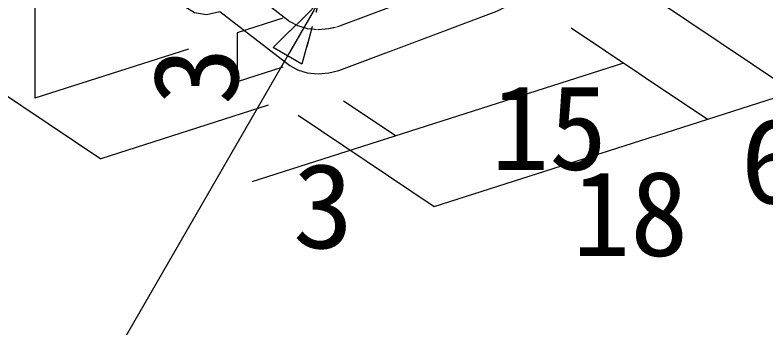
# Model space of a CAD drawing. Units: millimetres, scale not verified. Extents: x -1051 to 1051, y -744 to 744.
# Drawn here: x -288.6 to -197.3, y 449.6 to 487.6 of the extents above; entities that cross this region are included whole.
import ezdxf
from ezdxf.enums import TextEntityAlignment as Align

# ---------------------------------------------------------------- set-up
doc = ezdxf.new("R2010")
doc.units = ezdxf.units.MM
doc.header["$LTSCALE"] = 5
doc.layers.add('2-0', color=7, linetype='Continuous')
doc.layers.add('2-1', color=5, linetype='Continuous')
doc.styles.add('ＭＳ ゴシック', font='')
doc.styles.get('ＭＳ ゴシック').set_extended_font_data('MS Gothic')

msp = doc.modelspace()

# ---------------------------------------------------------------- linework, layer by layer
at = {"layer": '2-1'}
for p, q in [((-286.169, 517.215), (-286.169, 477.513)), ((-267.506, 483.483), (-286.169, 477.513)), ((-257.834, 476.649), (-278.174, 470.143)), ((-248.66, 477.199), (-242.298, 472.925)), ((-254.192, 475.43), (-237.652, 464.316))]:
    msp.add_line(p, q, dxfattribs=at)
msp.add_lwpolyline([(-296.004, 502.295), (-316.344, 495.789), (-278.174, 470.143)], dxfattribs=at)

# ---------------------------------------------------------------- texts
at = {"layer": '2-0', "style": 'ＭＳ ゴシック', "width": 1.05}
msp.add_text('3', height=10.35, dxfattribs=at).set_placement((-254.847, 456.145), align=Align.BOTTOM_LEFT)

# ---------------------------------------------------------------- wipeouts: each hides what was drawn before it
for points in [[(-159.485, 466.746), (-159.485, 509.799), (-169.702, 517.677), (-207.282, 503.596)], [(-243.086, 483.201), (-230.03, 488.093), (-230.03, 493.483), (-243.086, 488.591)], [(-252.157, 488.014), (-251.547, 487.544), (-251.198, 490.09), (-251.198, 490.09)], [(-253.902, 489.359), (-254.638, 487.924), (-253.749, 487.239), (-252.956, 488.63)], [(-250.457, 480.576), (-250.457, 485.966), (-251.777, 485.868), (-251.777, 480.478)], [(-249.742, 485.307), (-249.257, 485.433), (-249.257, 486.279), (-249.742, 486.153)], [(-249.742, 481.497), (-249.742, 480.762), (-249.257, 480.889), (-249.257, 481.175)]]:
    msp.add_wipeout(points)

# ---------------------------------------------------------------- next in the draw order: wipeouts: each hides what was drawn before it
for points in [[(-159.485, 466.745), (-159.485, 466.746), (-198.752, 497.02), (-198.753, 497.02)], [(-250.61, 486.822), (-251.198, 490.09), (-251.547, 487.544), (-251.547, 487.544)], [(-252.839, 486.537), (-252.157, 488.014), (-252.956, 488.63), (-253.749, 487.239)], [(-251.998, 480.499), (-251.777, 480.478), (-251.777, 485.868), (-251.998, 485.889)], [(-249.742, 481.669), (-249.742, 481.497), (-249.257, 481.175), (-249.257, 481.364)]]:
    msp.add_wipeout(points)

# ---------------------------------------------------------------- next in the draw order: wipeouts: each hides what was drawn before it
for points in [[(-207.283, 503.596), (-159.485, 466.745), (-159.485, 609.025), (-207.283, 609.025)], [(-249.742, 484.517), (-249.742, 481.669), (-249.257, 481.364), (-249.257, 484.195)]]:
    msp.add_wipeout(points)

# ---------------------------------------------------------------- next in the draw order: texts
at = {"layer": '2-0', "style": 'ＭＳ ゴシック'}
msp.add_text('18', height=10.35, dxfattribs=at).set_placement((-220.871, 455.209), align=Align.BOTTOM_LEFT)

# ---------------------------------------------------------------- next in the draw order: wipeouts: each hides what was drawn before it
msp.add_wipeout([(-249.625, 484.439), (-249.257, 484.195), (-249.257, 484.535), (-249.257, 484.535)])
at = {"color": 7}
msp.add_wipeout([(-201.887, 483.246), (-190.436, 475.552), (-207.032, 470.244), (-218.483, 477.938)], dxfattribs=at)

# ---------------------------------------------------------------- next in the draw order: linework, layer by layer
at = {"layer": '2-1'}
for p, q in [((-210.542, 489.392), (-194.002, 478.279)), ((-221, 486.047), (-204.459, 474.934)), ((-237.652, 464.316), (-186.767, 480.593))]:
    msp.add_line(p, q, dxfattribs=at)

# ---------------------------------------------------------------- next in the draw order: texts
at = {"layer": '2-0', "style": 'ＭＳ ゴシック'}
msp.add_text('15', height=10.35, dxfattribs=at).set_placement((-230.721, 465.682), align=Align.BOTTOM_LEFT)
at = {"layer": '2-0', "style": 'ＭＳ ゴシック', "width": 1.05}
msp.add_text('6', height=10.35, dxfattribs=at).set_placement((-200.435, 461.595), align=Align.BOTTOM_LEFT)

# ---------------------------------------------------------------- next in the draw order: wipeouts: each hides what was drawn before it
msp.add_wipeout([(-243.086, 483.201), (-243.086, 488.591), (-249.257, 486.279), (-249.257, 480.889)])

# ---------------------------------------------------------------- next in the draw order: wipeouts: each hides what was drawn before it
msp.add_wipeout([(-249.257, 486.279), (-248.927, 489.965), (-249.433, 489.955), (-249.433, 489.955)])

# ---------------------------------------------------------------- next in the draw order: wipeouts: each hides what was drawn before it
for points in [[(-244.702, 490.778), (-246.637, 490.236), (-249.257, 486.279), (-249.257, 486.279)], [(-249.742, 480.762), (-249.742, 486.153), (-250.457, 485.966), (-250.457, 480.576)]]:
    msp.add_wipeout(points)

# ---------------------------------------------------------------- next in the draw order: wipeouts: each hides what was drawn before it
for points in [[(-249.257, 486.279), (-246.637, 490.236), (-248.927, 489.965), (-248.927, 489.965)], [(-250.61, 486.822), (-250.457, 485.966), (-249.742, 486.153), (-249.742, 486.153)]]:
    msp.add_wipeout(points)

# ---------------------------------------------------------------- next in the draw order: wipeouts: each hides what was drawn before it
for points in [[(-249.257, 486.279), (-230.03, 493.483), (-239.459, 492.742), (-244.702, 490.778)], [(-250.61, 486.822), (-251.547, 487.544), (-251.777, 485.868), (-250.457, 485.966)]]:
    msp.add_wipeout(points)

# ---------------------------------------------------------------- next in the draw order: wipeouts: each hides what was drawn before it
msp.add_wipeout([(-251.998, 480.499), (-251.998, 485.889), (-253.09, 485.994), (-253.09, 480.604)])

# ---------------------------------------------------------------- next in the draw order: wipeouts: each hides what was drawn before it
msp.add_wipeout([(-253.09, 480.604), (-253.09, 485.994), (-254.266, 486.332), (-254.266, 480.941)])

# ---------------------------------------------------------------- next in the draw order: wipeouts: each hides what was drawn before it
msp.add_wipeout([(-254.266, 480.941), (-254.266, 486.332), (-255.19, 486.848), (-255.19, 481.458)])

# ---------------------------------------------------------------- next in the draw order: wipeouts: each hides what was drawn before it
for points in [[(-255.17, 488.335), (-255.19, 486.848), (-254.988, 488.194), (-254.988, 488.194)], [(-252.839, 486.537), (-253.749, 487.239), (-254.266, 486.332), (-253.09, 485.994)]]:
    msp.add_wipeout(points)

# ---------------------------------------------------------------- next in the draw order: wipeouts: each hides what was drawn before it
for points in [[(-255.17, 488.335), (-261.038, 492.859), (-263.72, 493.424), (-255.19, 486.848)], [(-252.839, 486.537), (-253.09, 485.994), (-251.998, 485.889), (-251.998, 485.889)]]:
    msp.add_wipeout(points)

# ---------------------------------------------------------------- next in the draw order: wipeouts: each hides what was drawn before it
msp.add_wipeout([(-254.638, 487.924), (-255.19, 486.848), (-254.266, 486.332), (-253.749, 487.239)])

# ---------------------------------------------------------------- next in the draw order: wipeouts: each hides what was drawn before it
msp.add_wipeout([(-254.638, 487.924), (-254.988, 488.194), (-255.19, 486.848), (-255.19, 486.848)])

# ---------------------------------------------------------------- next in the draw order: wipeouts: each hides what was drawn before it
msp.add_wipeout([(-263.72, 488.034), (-255.19, 481.458), (-255.19, 486.848), (-263.72, 493.424)])

# ---------------------------------------------------------------- next in the draw order: linework, layer by layer
at = {"layer": '2-0'}
for points in [[(-264.154, 523.749), (-264.138, 523.731), (-264.138, 493.555), (-264.196, 493.379), (-264.353, 493.221), (-264.593, 493.097), (-263.72, 493.424), (-255.19, 486.848), (-254.266, 486.332), (-253.09, 485.994), (-251.777, 485.868), (-250.457, 485.966), (-249.257, 486.279), (-230.03, 493.483), (-229.069, 493.98), (-228.441, 494.612), (-228.206, 495.317), (-228.389, 496.027), (-228.971, 496.672), (-260.652, 521.098), (-261.577, 521.614), (-262.753, 521.952), (-264.065, 522.078), (-264.138, 522.073)], [(-268.089, 488.807), (-267.962, 488.666), (-266.802, 487.909), (-265.34, 487.691), (-263.72, 488.034), (-255.19, 481.458), (-254.266, 480.941), (-253.09, 480.604), (-251.777, 480.478), (-250.457, 480.576), (-249.257, 480.889), (-230.03, 488.093), (-229.069, 488.589), (-228.441, 489.222), (-228.206, 489.927), (-228.206, 495.317)]]:
    msp.add_lwpolyline(points, dxfattribs=at)
at = {"layer": '2-0', "color": 6}
msp.add_lwpolyline([(-320.324, 410.565), (-297.084, 410.565), (-251.714, 489.147)], dxfattribs=at)
msp.add_lwpolyline([(-257.207, 483.655), (-251.714, 489.147), (-253.725, 481.644)], close=True, dxfattribs=at)
at = {"layer": '2-1'}
for p, q in [((-256.051, 487.228), (-261.583, 485.458)), ((-261.583, 485.458), (-261.583, 479.503)), ((-256.051, 481.273), (-261.583, 479.503)), ((-214.638, 481.772), (-259.834, 467.316))]:
    msp.add_line(p, q, dxfattribs=at)

# ---------------------------------------------------------------- next in the draw order: texts
at = {"layer": '2-0', "style": 'ＭＳ ゴシック'}
msp.add_text('3', height=10.35, rotation=90, dxfattribs=at).set_placement((-258.366, 476.678), align=Align.BOTTOM_LEFT)

# ---------------------------------------------------------------- next in the draw order: wipeouts: each hides what was drawn before it
for points in [[(-249.742, 486.153), (-249.257, 486.279), (-249.433, 489.955), (-249.433, 489.955)], [(-249.625, 484.439), (-249.257, 484.535), (-249.257, 485.433), (-249.257, 485.433)]]:
    msp.add_wipeout(points)

# ---------------------------------------------------------------- next in the draw order: wipeouts: each hides what was drawn before it
for points in [[(-250.61, 486.822), (-249.742, 486.153), (-249.433, 489.955), (-249.433, 489.955)], [(-249.742, 484.517), (-249.625, 484.439), (-249.257, 485.433), (-249.257, 485.433)]]:
    msp.add_wipeout(points)

# ---------------------------------------------------------------- next in the draw order: wipeouts: each hides what was drawn before it
for points in [[(-251.198, 490.09), (-250.61, 486.822), (-249.433, 489.955), (-249.433, 489.955)], [(-249.742, 485.307), (-249.742, 484.517), (-249.257, 485.433), (-249.257, 485.433)]]:
    msp.add_wipeout(points)

# ---------------------------------------------------------------- next in the draw order: wipeouts: each hides what was drawn before it
msp.add_wipeout([(-251.998, 485.889), (-251.777, 485.868), (-251.547, 487.544), (-251.547, 487.544)])

# ---------------------------------------------------------------- next in the draw order: wipeouts: each hides what was drawn before it
msp.add_wipeout([(-252.157, 488.014), (-251.998, 485.889), (-251.547, 487.544), (-251.547, 487.544)])

# ---------------------------------------------------------------- next in the draw order: wipeouts: each hides what was drawn before it
msp.add_wipeout([(-252.839, 486.537), (-251.998, 485.889), (-252.157, 488.014), (-252.157, 488.014)])

doc.saveas('drawing.dxf')
